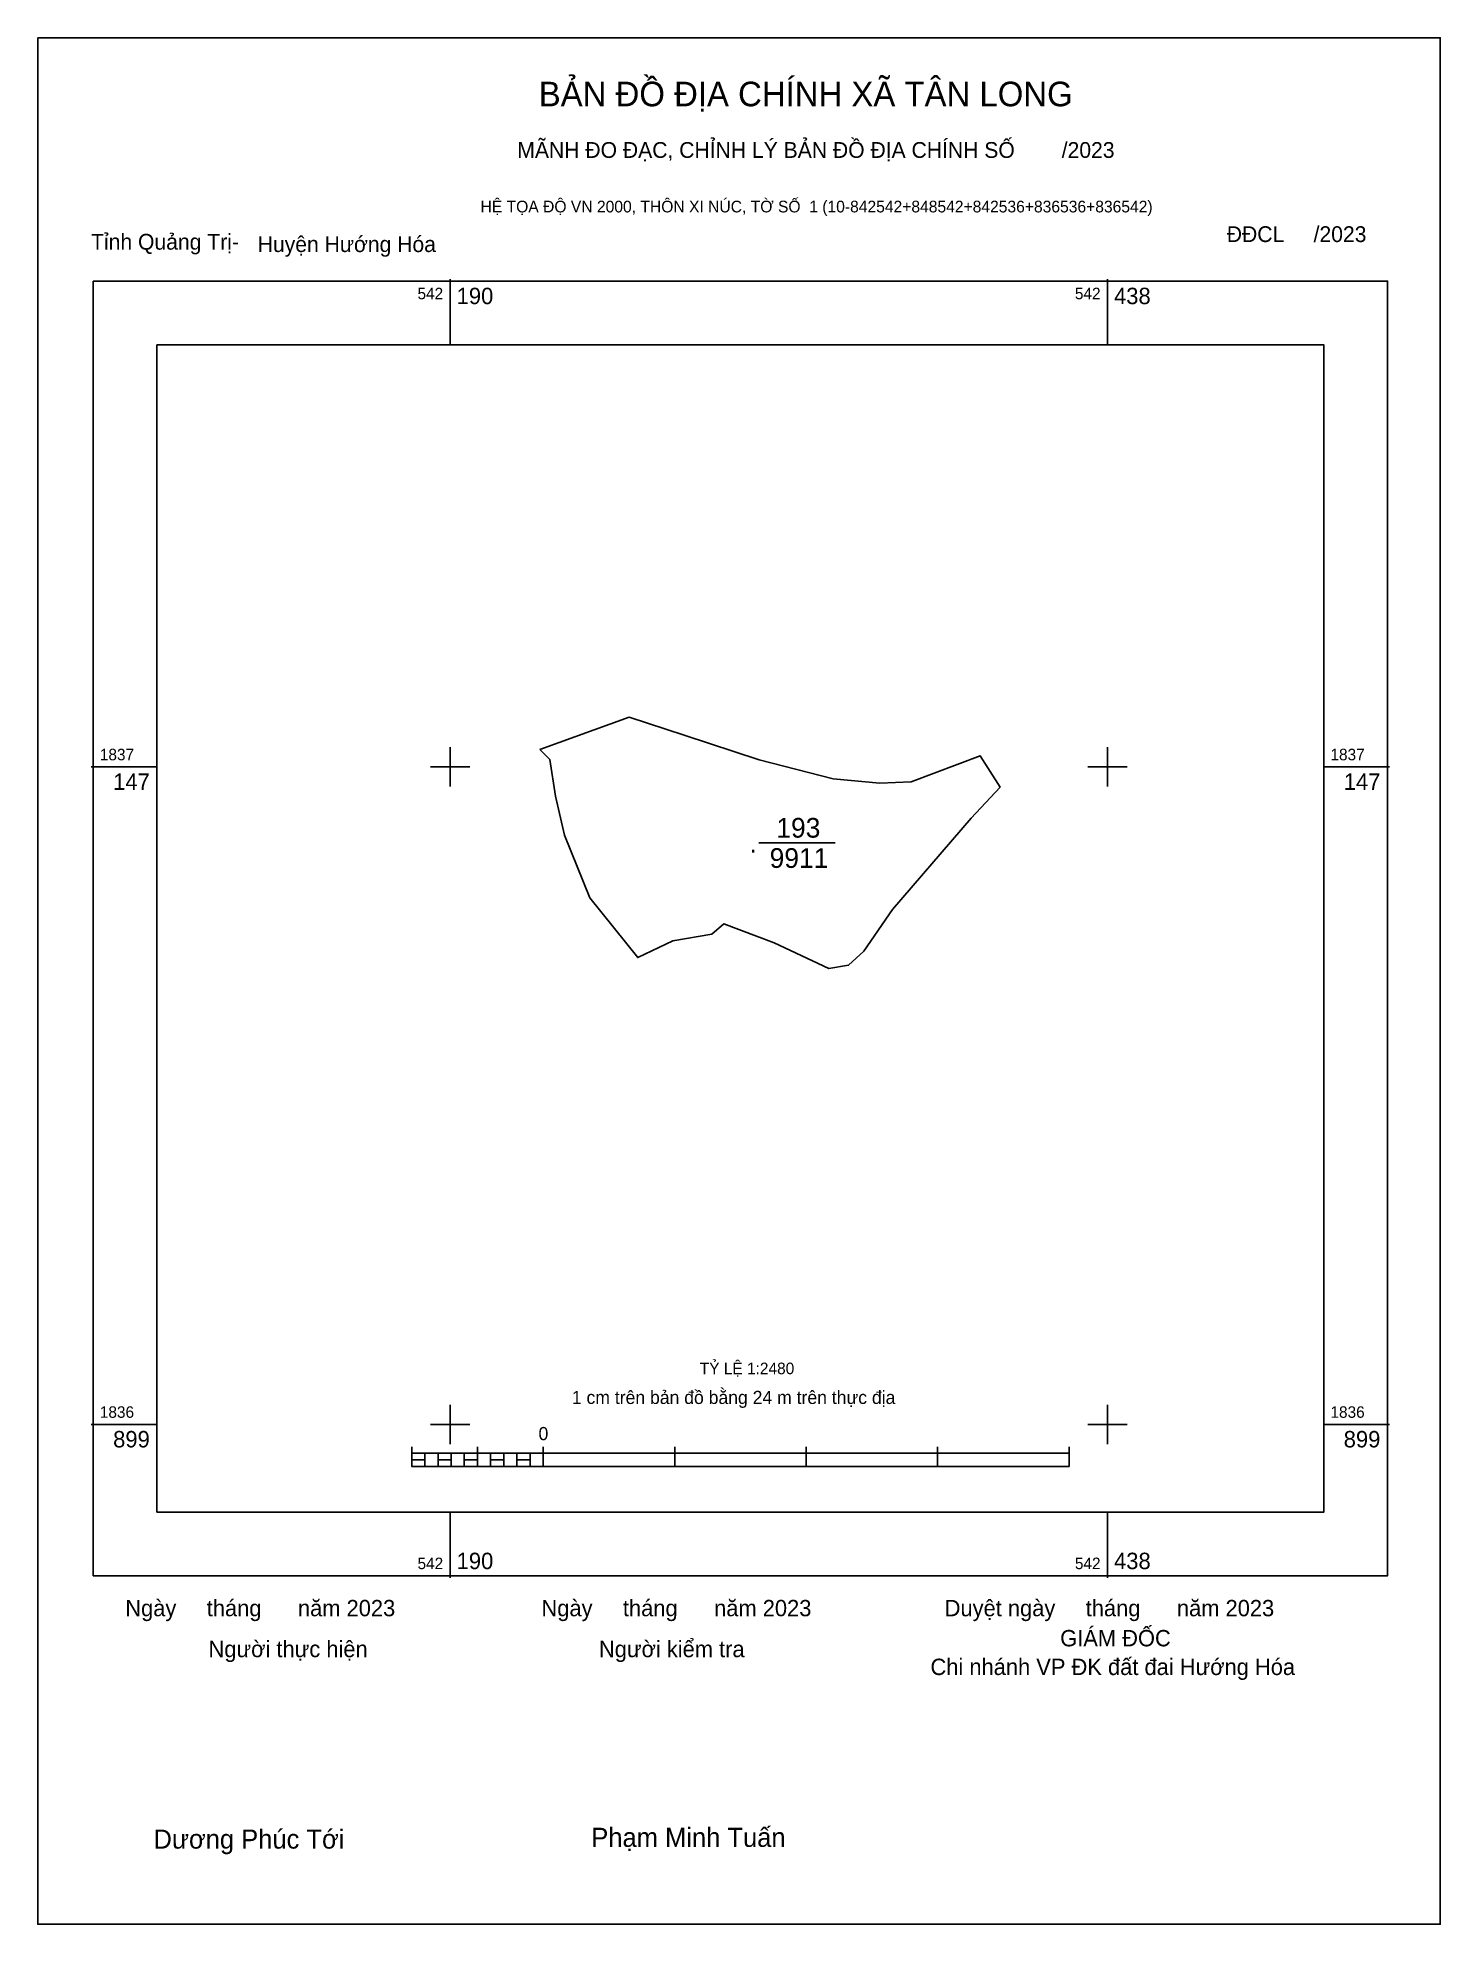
# Model space of a CAD drawing. Extents: x 542035 to 542564, y 1836711 to 1837423.
import ezdxf

# ---------------------------------------------------------------- set-up
doc = ezdxf.new("R2010")
doc.units = 0
for name, color, linetype in [('Level 10', 7, 'Continuous'), ('Level 13', 7, 'Continuous'), ('Level 15', 7, 'Continuous'), ('Level 6', 7, 'Continuous'), ('Level 62', 7, 'Continuous'), ('Level 63', 7, 'Continuous'), ('Level 9', 7, 'Continuous')]:
    doc.layers.add(name, color=color, linetype=linetype)

msp = doc.modelspace()

# ---------------------------------------------------------------- linework, layer by layer
at = {"layer": 'Level 10'}
msp.add_line((542306.9, 1837118.95), (542335.82, 1837118.95), dxfattribs=at)
msp.add_lwpolyline([(542224.36, 1837154.16), (542258.06, 1837166.33), (542278.73, 1837159.61), (542307.14, 1837150.31), (542335.04, 1837143.07), (542352.61, 1837141.52), (542364.49, 1837142.04), (542390.49, 1837151.77), (542397.98, 1837139.94), (542387.01, 1837128.32), (542357.33, 1837093.8), (542346.56, 1837078.16), (542340.85, 1837072.81), (542333.33, 1837071.57), (542312.72, 1837081.21), (542293.79, 1837088.37), (542289.2, 1837084.58), (542274.49, 1837082), (542261.26, 1837075.7), (542243.15, 1837098.2), (542233.68, 1837121.86), (542230.21, 1837136.61), (542228.04, 1837150.4)], close=True, dxfattribs=at)
at = {"layer": 'Level 15'}
msp.add_lwpolyline([(542034.88, 1837422.67), (542564.07, 1837422.67), (542564.07, 1836711.04), (542034.88, 1836711.04)], close=True, dxfattribs=at)
at = {"layer": 'Level 62'}
msp.add_lwpolyline([(542079.87, 1837306.82), (542520.15, 1837306.82), (542520.15, 1836866.54), (542079.87, 1836866.54)], close=True, dxfattribs=at)
at = {"layer": 'Level 63'}
for p, q in [((542190.46, 1837331.63), (542190.46, 1837306.82)), ((542438.49, 1837331.63), (542438.49, 1837306.82)), ((542190.46, 1837155.07), (542190.46, 1837140.19)), ((542438.49, 1837155.07), (542438.49, 1837140.19)), ((542055.07, 1837147.63), (542079.87, 1837147.63)), ((542183.02, 1837147.63), (542197.9, 1837147.63)), ((542431.04, 1837147.63), (542445.93, 1837147.63)), ((542520.15, 1837147.63), (542544.95, 1837147.63)), ((542190.46, 1836907.04), (542190.46, 1836892.16)), ((542438.49, 1836907.04), (542438.49, 1836892.16)), ((542055.07, 1836899.6), (542079.87, 1836899.6)), ((542183.02, 1836899.6), (542197.9, 1836899.6)), ((542431.04, 1836899.6), (542445.93, 1836899.6)), ((542520.15, 1836899.6), (542544.95, 1836899.6)), ((542176, 1836891.18), (542176, 1836883.74)), ((542200.8, 1836891.18), (542200.8, 1836883.74)), ((542225.6, 1836891.18), (542225.6, 1836883.74)), ((542275.21, 1836891.18), (542275.21, 1836883.74)), ((542324.81, 1836891.18), (542324.81, 1836883.74)), ((542374.42, 1836891.18), (542374.42, 1836883.74)), ((542424.03, 1836891.18), (542424.03, 1836883.74)), ((542176, 1836888.7), (542424.03, 1836888.7)), ((542176, 1836883.74), (542424.03, 1836883.74)), ((542180.96, 1836888.7), (542180.96, 1836883.74)), ((542185.92, 1836888.7), (542185.92, 1836883.74)), ((542190.88, 1836888.7), (542190.88, 1836883.74)), ((542195.84, 1836888.7), (542195.84, 1836883.74)), ((542200.8, 1836888.7), (542200.8, 1836883.74)), ((542205.76, 1836888.7), (542205.76, 1836883.74)), ((542210.72, 1836888.7), (542210.72, 1836883.74)), ((542215.68, 1836888.7), (542215.68, 1836883.74)), ((542220.64, 1836888.7), (542220.64, 1836883.74)), ((542225.6, 1836888.7), (542225.6, 1836883.74)), ((542190.46, 1836866.54), (542190.46, 1836841.74)), ((542438.49, 1836866.54), (542438.49, 1836841.74))]:
    msp.add_line(p, q, dxfattribs=at)
for points in [[(542055.84, 1837330.85), (542544.18, 1837330.85), (542544.18, 1836842.52), (542055.84, 1836842.52)], [(542176, 1836886.22), (542180.96, 1836886.22), (542180.96, 1836883.74), (542176, 1836883.74)], [(542176, 1836886.22), (542180.96, 1836886.22), (542180.96, 1836883.74), (542176, 1836883.74)], [(542185.92, 1836886.22), (542190.88, 1836886.22), (542190.88, 1836883.74), (542185.92, 1836883.74)], [(542195.84, 1836886.22), (542200.8, 1836886.22), (542200.8, 1836883.74), (542195.84, 1836883.74)], [(542205.76, 1836886.22), (542210.72, 1836886.22), (542210.72, 1836883.74), (542205.76, 1836883.74)], [(542215.68, 1836886.22), (542220.64, 1836886.22), (542220.64, 1836883.74), (542215.68, 1836883.74)]]:
    msp.add_lwpolyline(points, close=True, dxfattribs=at)

# ---------------------------------------------------------------- texts
at = {"layer": 'Level 13'}
for s, height, p in [('193', 7.441, (542313.57, 1837120.93)), ('9911', 7.441, (542311.04, 1837109.52)), ('.', 7.44, (542303.44, 1837115.23))]:
    msp.add_text(s, height=height, dxfattribs=at).set_placement(p)
at = {"layer": 'Level 6'}
msp.add_text('TỶ LỆ 1:2480', height=4.3601, dxfattribs=at).set_placement((542284.67, 1836918.54))
at = {"layer": 'Level 63'}
for s, height, p in [('BẢN ĐỒ ĐỊA CHÍNH XÃ TÂN LONG', 9.2854, (542223.92, 1837396.81)), ('MÃNH ĐO ĐẠC, CHỈNH LÝ BẢN ĐỒ ĐỊA CHÍNH SỐ        /2023', 5.9581, (542215.83, 1837377.35)), ('HỆ TỌA ĐỘ VN 2000, THÔN XI NÚC, TỜ SỐ  1 (10-842542+848542+842536+836536+836542)', 4.4105, (542201.96, 1837356.78)), ('542', 4.34, (542178.18, 1837324.03)), ('190', 6.201, (542192.94, 1837322.17)), ('542', 4.34, (542426.21, 1837324.03)), ('438', 6.201, (542440.97, 1837322.17)), ('1837', 4.34, (542058.32, 1837150.11)), ('1837', 4.34, (542522.63, 1837150.11)), ('147', 6.201, (542063.34, 1837138.95)), ('147', 6.201, (542527.64, 1837138.95)), ('1 cm trên bản đồ bằng 24 m trên thực địa', 4.9606, (542236.41, 1836907.3)), ('1836', 4.34, (542058.32, 1836902.08)), ('1836', 4.34, (542522.63, 1836902.08)), ('899', 6.201, (542063.33, 1836890.92)), ('0', 4.96, (542223.84, 1836893.66)), ('899', 6.201, (542527.63, 1836890.92)), ('542', 4.34, (542178.18, 1836845)), ('190', 6.201, (542192.94, 1836845)), ('542', 4.34, (542426.21, 1836845)), ('438', 6.201, (542440.97, 1836845)), ('Ngày     tháng      năm 2023', 6.1717, (542067.92, 1836827.22)), ('Ngày     tháng      năm 2023', 6.1717, (542224.94, 1836827.22)), ('Duyệt ngày     tháng      năm 2023', 6.1717, (542377.07, 1836827.22)), ('Người thực hiện', 6.1717, (542099.33, 1836811.79)), ('Người kiểm tra', 6.1717, (542246.63, 1836811.79)), ('GIÁM ĐỐC', 6.172, (542420.66, 1836815.88)), ('Chi nhánh VP ĐK đất đai Hướng Hóa', 6.1717, (542371.72, 1836805.05)), ('Dương Phúc Tới', 7.1987, (542078.56, 1836739.58)), ('Phạm Minh Tuấn', 7.1987, (542243.75, 1836740.23))]:
    msp.add_text(s, height=height, dxfattribs=at).set_placement(p)
at = {"layer": 'Level 9'}
for s, p in [('ĐĐCL     /2023', (542483.51, 1837345.6)), ('Tỉnh Quảng Trị-', (542055.01, 1837342.72)), ('Huyện Hướng Hóa', (542117.88, 1837341.83))]:
    msp.add_text(s, height=5.9581, dxfattribs=at).set_placement(p)

doc.saveas('drawing.dxf')
